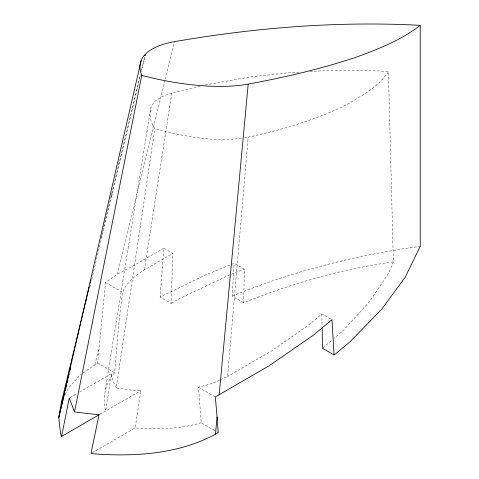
<?xml version="1.0" encoding="UTF-8"?>
<svg xmlns="http://www.w3.org/2000/svg" width="479" height="479" viewBox="0 0 479 479"><rect width="100%" height="100%" fill="white"/><g stroke="black" fill="none" stroke-linecap="round" stroke-linejoin="round"><path stroke-width="0.36" stroke-dasharray="2.4 1.8" d="M309.979 71.533L331.588 70.383L372.686 70.587L388.445 71.622L393.349 261.887C342 268.953 291.699 283.4 243.661 302.77L244.356 269.162L234.207 263.3L206.623 274.461L160.112 297.034L163.83 248.176L172.865 253.391L171.105 303.381L160.112 297.034M243.661 302.77L232.111 296.1L234.207 263.3M163.83 248.176L130.581 267.33L117.163 274.281L105.536 282.532L97.644 362.986L83.328 372.824M79.49 392.079L111.457 373.626L105.745 410.928C102.177 397.845 105.224 382.745 114.637 372.794L118.487 326.804L122.612 292.388C126.558 282.287 135.665 275.581 144.383 269.797L172.865 253.391M220.376 379.739L227.597 376.44L248.176 137.222C281.784 129.791 315.056 120.205 346.066 105.051C361.37 95.842 378.554 87.106 388.445 71.622M92.309 452.691L135.198 427.933L140.826 390.672L131.018 390.05L116.247 387.864L154.855 128.635C149.256 120.624 147.466 108.763 154.962 101.314C167.74 91.13 185.151 91.052 200.156 86.244M144.383 269.797L171.817 93.13M105.326 389.69L150.855 107.35M86.489 301.345L87.004 299.165M89.777 287.538L90.645 283.903M91.681 279.538L111.427 196.683M112.296 193.049L140.527 74.574M141.221 71.664L144.682 57.127L141.341 70.934M101.201 237.333L102.255 232.974M102.428 232.249L103.476 227.89M103.656 227.16L111.014 196.641M111.721 193.738L140.467 74.568M94.878 364.579L98.794 348.718M117.163 274.281L165.093 80.035M165.273 79.31L174.578 41.619M393.349 261.887L388.78 272.964L369.465 301.818L342.635 331.079L334.264 338.258M65.24 394.546L68.431 388.098L79.676 375.428L80.891 374.56M330.684 319.002L321.822 313.889L310.284 323.81L271.395 351.017L227.597 376.44M323.097 347.826L332.031 340.174M69.904 397.618L76.933 393.558M99.985 414.257L140.826 390.672M171.105 303.381L180.068 298.285L230.627 274.503M219.723 380.039L212.736 383.266L198.48 387.2L201.246 422.801L216.346 431.519M232.111 296.1C292.298 271.419 355.789 255.062 420.227 246.368M231.315 274.233L244.356 269.162M201.246 422.801C179.9 429.04 157.25 429.645 135.198 427.933M205.246 85.005L248.601 77.215L289.861 72.598L300.291 72.048M241.554 138.281C212.442 142.353 182.93 136.102 154.855 128.635M244.5 137.808L248.176 137.222M105.536 282.532L122.612 292.388M198.48 387.2L215.328 396.923M97.644 362.986L114.637 372.794M216.975 431.884L218.232 432.609M116.247 387.864L112.457 379.332L111.457 373.626M321.822 313.889L322.086 326.606"/><path stroke-width="0.72" d="M99.345 414.622L61.581 436.429L69.263 397.989L74.514 411.958L99.003 414.82L91.028 453.427L95.566 453.996C136.21 456.726 178.978 453.906 215.478 434.202L217.083 417.011L215.328 396.923L268.468 366.196L312.667 335.683L331.947 319.733L334.091 354.975L322.535 348.305L322.104 327.355M219.137 395.055L248.2 84.124C284.37 77.394 320.277 69.12 355.226 57.528C377.979 49.235 400.947 40.35 420.227 25.333L420.227 246.368L405.222 277.233L381.637 309.296L350.029 341.79L334.091 354.975M89.28 286.747L61.408 402.282L58.773 417.64L60.599 433.806L61.581 436.429M74.514 411.958L141.772 75.383A130.15 46.583 14.3 0 1 174.578 41.619C255.57 27.638 338.06 20.956 420.227 25.333M141.173 60.516L58.773 417.64L64.839 392.199M65.186 390.744L66.743 384.206M67.09 382.751L67.779 379.841M68.126 378.392L69.168 374.027M70.036 370.393L70.724 367.489M111.427 196.683L112.122 193.773M90.154 283.113L90.854 280.203M61.408 402.282L62.042 400.995M215.478 434.202L218.232 432.609L217.083 417.011M248.2 84.124A130.15 46.583 14.3 0 1 141.772 75.383M145.377 54.223L145.029 55.678L145.377 54.223"/></g></svg>
